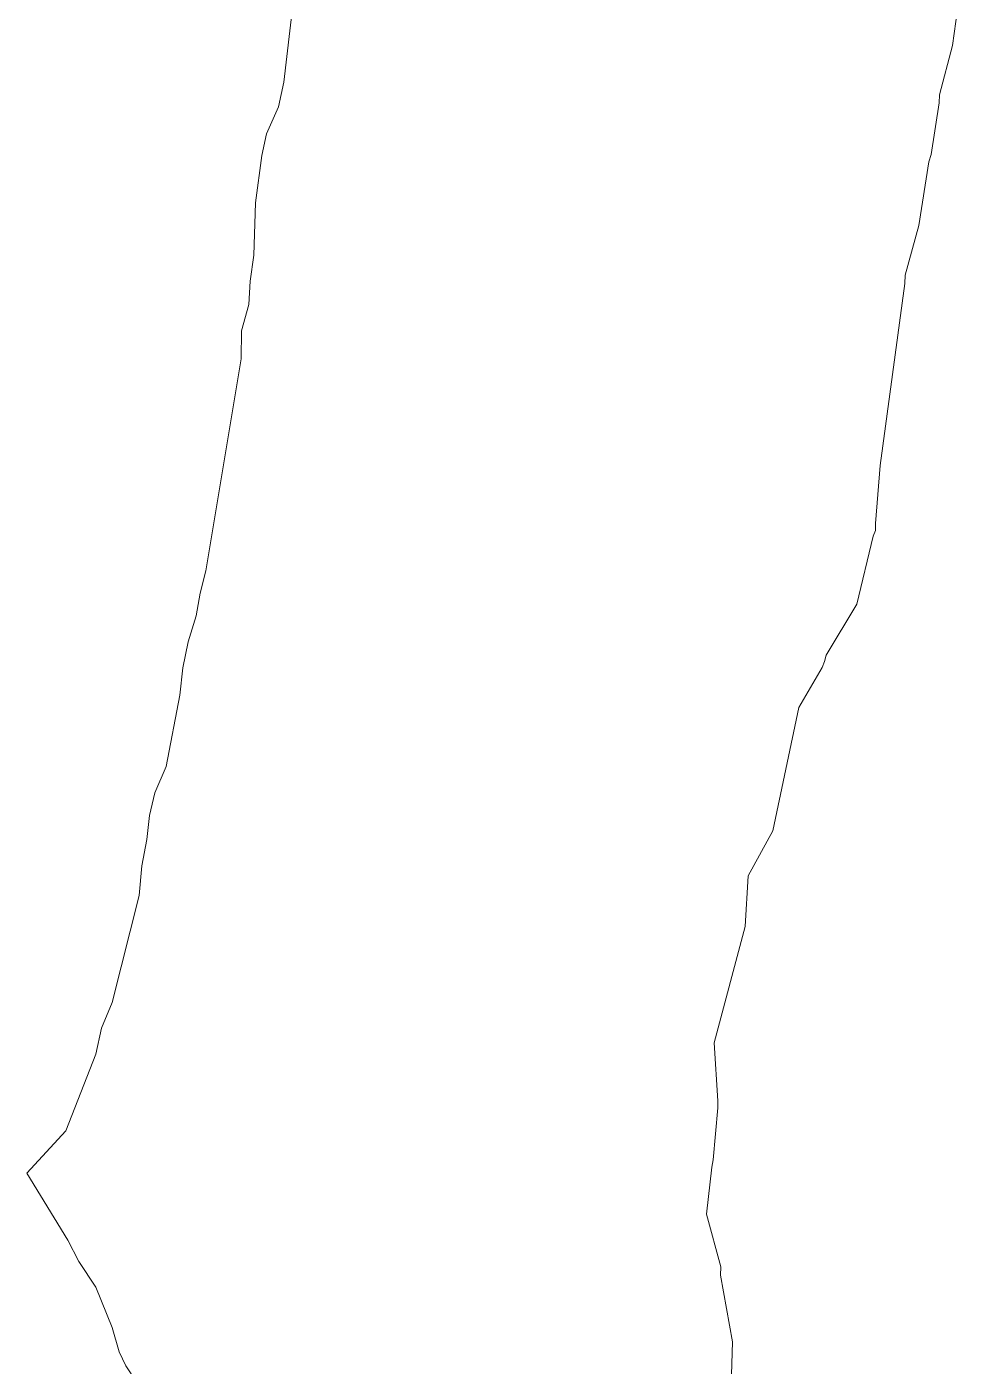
# Model space of a CAD drawing. Header units: metres. Extents: x 809241 to 811075, y 9156873 to 9158251.
# Drawn here: x 809670 to 809716.9, y 9157122.1 to 9157189.4 of the extents above; entities that cross this region are included whole.
import ezdxf

# ---------------------------------------------------------------- set-up
doc = ezdxf.new("R2010")
doc.units = ezdxf.units.M
doc.layers.add('C-TOPO-MAJR', color=9, linetype='Continuous')

msp = doc.modelspace()

# ---------------------------------------------------------------- linework, layer by layer
at = {"layer": 'C-TOPO-MAJR', "color": 9, "linetype": 'Continuous', "lineweight": 5}
for points, elevation in [([(809705.372, 9157120.562), (809705.452, 9157123.319), (809704.847, 9157126.672), (809704.862, 9157127.087), (809704.143, 9157129.739), (809704.412, 9157132.089), (809704.486, 9157132.466), (809704.708, 9157135.083), (809704.712, 9157135.437), (809704.539, 9157138.345), (809706.092, 9157144.186), (809706.244, 9157146.742), (809707.476, 9157149.002), (809708.787, 9157155.19), (809709.957, 9157157.2), (809710.086, 9157157.502), (809710.16, 9157157.822), (809711.703, 9157160.394), (809712.531, 9157163.812), (809712.637, 9157164.097), (809712.635, 9157164.44), (809712.884, 9157167.361), (809714.123, 9157176.503), (809714.135, 9157176.929), (809714.815, 9157179.424), (809715.329, 9157182.616), (809715.432, 9157182.986), (809715.835, 9157185.575), (809715.867, 9157185.983), (809716.515, 9157188.467), (809716.851, 9157190.893)], 2710), ([(809676.058, 9157120.432), (809674.951, 9157122.114), (809674.626, 9157122.823), (809674.268, 9157124.034), (809673.443, 9157126.061), (809672.585, 9157127.361), (809672.044, 9157128.428), (809669.976, 9157131.788), (809671.94, 9157133.924), (809673.444, 9157137.773), (809673.732, 9157139.083), (809674.268, 9157140.367), (809675.626, 9157145.742), (809675.755, 9157147.24), (809676.016, 9157148.569), (809676.152, 9157149.771), (809676.411, 9157150.909), (809676.989, 9157152.233), (809677.671, 9157155.823), (809677.817, 9157157.194), (809678.087, 9157158.494), (809678.494, 9157159.8), (809678.693, 9157160.94), (809678.984, 9157162.071), (809680.76, 9157172.711), (809680.771, 9157174.131), (809681.142, 9157175.455), (809681.212, 9157176.627), (809681.39, 9157177.934), (809681.466, 9157180.55), (809681.791, 9157182.941), (809682.028, 9157184.029), (809682.629, 9157185.381), (809682.903, 9157186.628), (809683.347, 9157190.49)], 2720)]:
    msp.add_lwpolyline(points, dxfattribs=dict(at, elevation=elevation))

doc.saveas('drawing.dxf')
